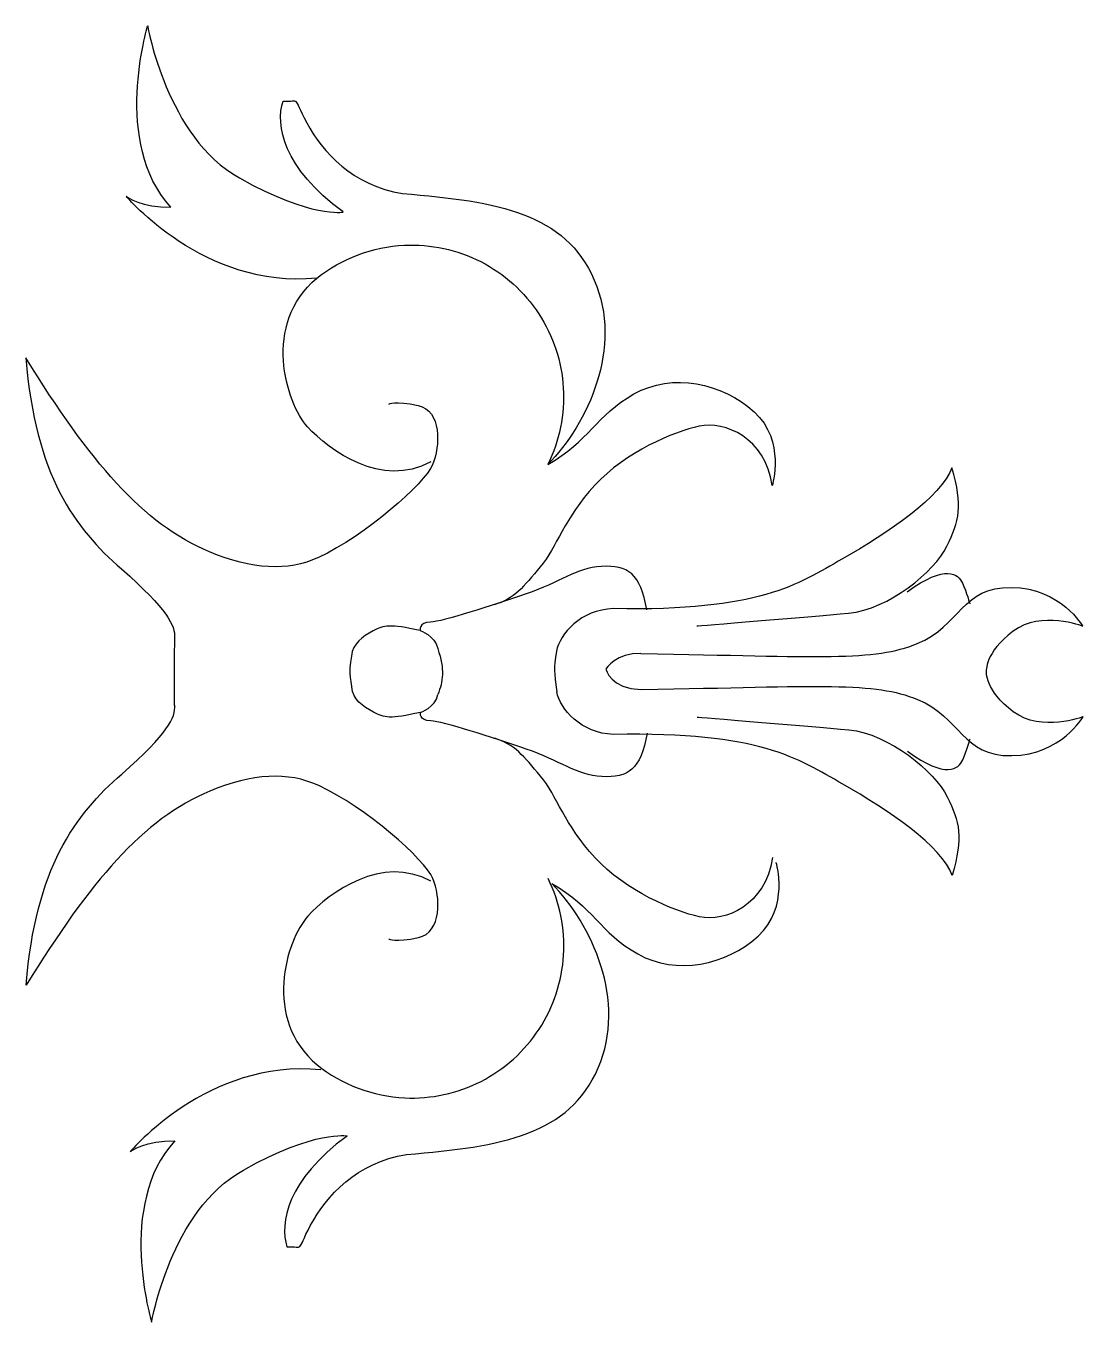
# Model space of a CAD drawing. Header units: millimetres. Extents: x 3734.5 to 3804.1, y 1609.7 to 1695.1.
import ezdxf

# ---------------------------------------------------------------- set-up
doc = ezdxf.new("R2010")
doc.units = ezdxf.units.MM
doc.layers.add('LAYER_1', color=7, linetype='Continuous')

msp = doc.modelspace()

# ---------------------------------------------------------------- linework, layer by layer
at = {"layer": 'LAYER_1', "color": 7}
for points in [[(3744.023, 1683.156), (3740.139, 1687.338), (3742.494, 1695.092), (3742.494, 1695.092)], [(3742.494, 1695.092), (3742.494, 1695.092), (3743.737, 1687.753), (3748.54, 1685.073)], [(3755.372, 1682.832), (3751.387, 1685.765), (3750.925, 1688.563), (3751.413, 1690.136)], [(3751.413, 1690.136), (3752.617, 1690.061), (3751.967, 1690.599), (3752.973, 1688.709)], [(3752.973, 1688.709), (3753.979, 1686.82), (3756.035, 1684.548), (3759.287, 1684.05)], [(3748.54, 1685.073), (3753.342, 1682.393), (3755.372, 1682.832), (3755.372, 1682.832)], [(3753.636, 1678.47), (3746.189, 1677.746), (3741.083, 1683.864), (3741.083, 1683.864)], [(3741.083, 1683.864), (3741.083, 1683.864), (3742.133, 1683.073), (3744.023, 1683.156)], [(3759.287, 1684.05), (3765.668, 1683.532), (3770.009, 1682.745), (3771.925, 1678.346)], [(3753.636, 1678.47), (3755.272, 1679.776), (3757.326, 1680.549), (3759.417, 1680.647)], [(3759.417, 1680.647), (3761.149, 1680.728), (3762.901, 1680.349), (3764.445, 1679.56)], [(3764.445, 1679.56), (3765.989, 1678.771), (3767.322, 1677.574), (3768.272, 1676.122)], [(3753.026, 1668.68), (3751.598, 1670.253), (3750.038, 1675.466), (3753.636, 1678.47)], [(3771.925, 1678.346), (3773.841, 1673.947), (3771.51, 1668.867), (3768.868, 1666.197)], [(3768.272, 1676.122), (3769.221, 1674.671), (3769.784, 1672.97), (3769.888, 1671.239)], [(3746.577, 1660.435), (3742.167, 1662.254), (3738.659, 1666.443), (3734.467, 1673.213)], [(3734.467, 1673.213), (3735.071, 1665.52), (3737.694, 1661.983), (3740.761, 1659.311)], [(3774.542, 1670.84), (3777.064, 1672.27), (3780.373, 1671.579), (3782.464, 1669.666)], [(3769.888, 1671.239), (3769.992, 1669.508), (3769.637, 1667.752), (3768.868, 1666.197)], [(3768.868, 1666.197), (3771.603, 1667.745), (3772.02, 1669.409), (3774.542, 1670.84)], [(3758.378, 1670.17), (3758.378, 1670.17), (3758.778, 1670.427), (3760.321, 1670.087)], [(3760.321, 1670.087), (3761.863, 1669.747), (3761.784, 1667.411), (3761.27, 1666.182)], [(3782.464, 1669.666), (3784.556, 1667.753), (3783.655, 1664.808), (3783.655, 1664.808)], [(3783.655, 1664.808), (3783.192, 1667.967), (3780.543, 1669.069), (3778.851, 1668.714)], [(3761.145, 1666.368), (3757.929, 1664.605), (3754.454, 1667.107), (3753.026, 1668.68)], [(3778.851, 1668.714), (3777.159, 1668.358), (3773.987, 1667.022), (3771.962, 1664.825)], [(3761.27, 1666.182), (3760.755, 1664.953), (3756.845, 1661.499), (3753.752, 1660.072)], [(3795.491, 1665.985), (3794.857, 1664.079), (3791.265, 1661.676), (3788.289, 1659.977)], [(3795.168, 1660.815), (3795.982, 1662.486), (3796.255, 1663.436), (3795.491, 1665.985)], [(3771.962, 1664.825), (3769.936, 1662.627), (3769.453, 1660.746), (3768.367, 1659.445)], [(3753.752, 1660.072), (3751.713, 1659.131), (3749.386, 1659.276), (3746.577, 1660.435)], [(3788.68, 1656.399), (3791.346, 1656.656), (3794.354, 1659.144), (3795.168, 1660.815)], [(3768.367, 1659.445), (3767.282, 1658.145), (3766.623, 1657.331), (3765.336, 1656.948)], [(3772.415, 1659.478), (3770.693, 1659.383), (3769.67, 1658.419), (3767.429, 1657.668)], [(3775.39, 1656.611), (3774.981, 1659.021), (3774.137, 1659.573), (3772.415, 1659.478)], [(3788.289, 1659.977), (3785.313, 1658.277), (3782.852, 1656.517), (3773.183, 1656.696)], [(3792.545, 1657.813), (3795.117, 1659.664), (3795.931, 1658.982), (3796.198, 1658.378)], [(3740.761, 1659.311), (3743.828, 1656.639), (3744.312, 1655.576), (3744.263, 1654.782)], [(3793.209, 1654.393), (3796.068, 1655.561), (3796.142, 1658.154), (3799.423, 1658.098)], [(3796.198, 1658.378), (3796.466, 1657.774), (3796.683, 1657.009), (3796.683, 1657.009)], [(3799.423, 1658.098), (3802.704, 1658.043), (3804.127, 1655.533), (3804.127, 1655.533)], [(3767.429, 1657.668), (3765.189, 1656.918), (3761.902, 1655.827), (3761.129, 1655.808)], [(3773.183, 1656.696), (3771.049, 1656.644), (3769.632, 1655.011), (3769.441, 1653.897)], [(3778.689, 1655.561), (3778.689, 1655.561), (3786.015, 1656.142), (3788.68, 1656.399)], [(3804.127, 1655.533), (3804.127, 1655.533), (3801.399, 1656.595), (3799.529, 1655.209)], [(3757.354, 1655.226), (3756.629, 1654.843), (3756.014, 1654.404), (3755.922, 1653.57)], [(3760.448, 1655.25), (3758.44, 1655.705), (3758.079, 1655.61), (3757.354, 1655.226)], [(3761.129, 1655.808), (3760.355, 1655.788), (3760.448, 1655.25), (3760.448, 1655.25)], [(3760.448, 1655.25), (3760.448, 1655.25), (3761.423, 1654.934), (3761.608, 1654.069)], [(3799.529, 1655.209), (3797.659, 1653.823), (3797.758, 1652.526), (3797.758, 1652.526)], [(3744.263, 1650.323), (3744.237, 1652.749), (3744.282, 1654.778), (3744.282, 1654.778)], [(3774.997, 1653.75), (3787.027, 1653.515), (3790.351, 1653.224), (3793.209, 1654.393)], [(3755.922, 1653.57), (3755.687, 1652.489), (3755.941, 1651.539), (3755.941, 1651.539)], [(3761.608, 1654.069), (3762.097, 1652.651), (3761.948, 1651.923), (3761.626, 1651.04)], [(3769.441, 1653.897), (3769.245, 1652.664), (3769.283, 1652.617), (3769.46, 1651.212)], [(3774.997, 1653.75), (3773.398, 1653.816), (3772.696, 1652.717), (3772.696, 1652.717)], [(3772.696, 1652.717), (3772.696, 1652.717), (3772.997, 1651.39), (3775.015, 1651.359)], [(3799.548, 1649.9), (3797.677, 1651.286), (3797.777, 1652.583), (3797.777, 1652.583)], [(3775.015, 1651.359), (3787.045, 1651.594), (3790.37, 1651.885), (3793.228, 1650.716)], [(3757.373, 1649.883), (3756.648, 1650.266), (3756.033, 1650.705), (3755.941, 1651.539)], [(3760.466, 1649.859), (3760.466, 1649.859), (3761.442, 1650.175), (3761.626, 1651.04)], [(3773.202, 1648.413), (3771.068, 1648.465), (3769.651, 1650.098), (3769.46, 1651.212)], [(3740.78, 1645.798), (3743.847, 1648.47), (3744.33, 1649.533), (3744.282, 1650.327)], [(3793.228, 1650.716), (3796.086, 1649.548), (3796.161, 1646.955), (3799.442, 1647.011)], [(3760.466, 1649.859), (3758.458, 1649.404), (3758.098, 1649.499), (3757.373, 1649.883)], [(3761.147, 1649.301), (3760.374, 1649.321), (3760.466, 1649.859), (3760.466, 1649.859)], [(3767.448, 1647.441), (3765.207, 1648.192), (3761.921, 1649.282), (3761.147, 1649.301)], [(3778.707, 1649.548), (3778.707, 1649.548), (3786.033, 1648.967), (3788.699, 1648.71)], [(3799.442, 1647.011), (3802.723, 1647.066), (3804.146, 1649.576), (3804.146, 1649.576)], [(3804.146, 1649.576), (3804.146, 1649.576), (3801.418, 1648.514), (3799.548, 1649.9)], [(3775.408, 1648.498), (3775, 1646.088), (3774.156, 1645.536), (3772.434, 1645.631)], [(3788.308, 1645.132), (3785.331, 1646.832), (3782.871, 1648.592), (3773.202, 1648.413)], [(3788.699, 1648.71), (3791.365, 1648.453), (3794.372, 1645.965), (3795.186, 1644.294)], [(3768.386, 1645.664), (3767.301, 1646.964), (3766.642, 1647.778), (3765.354, 1648.162)], [(3772.434, 1645.631), (3770.711, 1645.726), (3769.689, 1646.69), (3767.448, 1647.441)], [(3796.217, 1646.731), (3796.484, 1647.335), (3796.702, 1648.1), (3796.702, 1648.1)], [(3792.563, 1647.296), (3795.136, 1645.445), (3795.95, 1646.127), (3796.217, 1646.731)], [(3734.486, 1631.896), (3735.09, 1639.589), (3737.713, 1643.126), (3740.78, 1645.798)], [(3753.77, 1645.037), (3751.732, 1645.978), (3749.405, 1645.833), (3746.595, 1644.674)], [(3761.288, 1638.927), (3760.774, 1640.156), (3756.864, 1643.61), (3753.77, 1645.037)], [(3771.98, 1640.284), (3769.955, 1642.482), (3769.471, 1644.363), (3768.386, 1645.664)], [(3795.509, 1639.124), (3794.876, 1641.03), (3791.284, 1643.433), (3788.308, 1645.132)], [(3746.595, 1644.674), (3742.186, 1642.855), (3738.678, 1638.666), (3734.486, 1631.896)], [(3795.186, 1644.294), (3796, 1642.623), (3796.274, 1641.673), (3795.509, 1639.124)], [(3761.164, 1638.741), (3757.948, 1640.504), (3754.472, 1638.002), (3753.044, 1636.429)], [(3778.87, 1636.395), (3777.178, 1636.751), (3774.006, 1638.087), (3771.98, 1640.284)], [(3783.674, 1640.301), (3783.211, 1637.142), (3780.561, 1636.04), (3778.87, 1636.395)], [(3782.725, 1635.116), (3784.816, 1637.029), (3783.916, 1639.973), (3783.916, 1639.973)], [(3760.339, 1635.022), (3761.881, 1635.362), (3761.802, 1637.698), (3761.288, 1638.927)], [(3769.907, 1633.87), (3770.011, 1635.601), (3769.656, 1637.357), (3768.887, 1638.912)], [(3772.186, 1626.435), (3774.101, 1630.834), (3771.771, 1635.914), (3769.129, 1638.584)], [(3769.129, 1638.584), (3771.863, 1637.036), (3772.281, 1635.372), (3774.803, 1633.942)], [(3753.044, 1636.429), (3751.616, 1634.856), (3750.056, 1629.643), (3753.655, 1626.639)], [(3758.397, 1634.939), (3758.397, 1634.939), (3758.797, 1634.682), (3760.339, 1635.022)], [(3774.803, 1633.942), (3777.325, 1632.511), (3780.633, 1633.203), (3782.725, 1635.116)], [(3768.29, 1628.987), (3769.239, 1630.438), (3769.803, 1632.139), (3769.907, 1633.87)], [(3764.464, 1625.549), (3766.008, 1626.338), (3767.341, 1627.535), (3768.29, 1628.987)], [(3753.897, 1626.311), (3746.45, 1627.036), (3741.344, 1620.917), (3741.344, 1620.917)], [(3753.655, 1626.639), (3755.291, 1625.333), (3757.345, 1624.56), (3759.436, 1624.462)], [(3759.547, 1620.732), (3765.929, 1621.25), (3770.27, 1622.036), (3772.186, 1626.435)], [(3759.436, 1624.462), (3761.168, 1624.381), (3762.92, 1624.76), (3764.464, 1625.549)], [(3748.8, 1619.708), (3753.603, 1622.388), (3755.633, 1621.949), (3755.633, 1621.949)], [(3755.633, 1621.949), (3751.647, 1619.016), (3751.186, 1616.218), (3751.674, 1614.645)], [(3744.283, 1621.625), (3740.399, 1617.443), (3742.754, 1609.689), (3742.754, 1609.689)], [(3741.344, 1620.917), (3741.344, 1620.917), (3742.394, 1621.708), (3744.283, 1621.625)], [(3753.234, 1616.072), (3754.24, 1617.961), (3756.296, 1620.234), (3759.547, 1620.732)], [(3742.754, 1609.689), (3742.754, 1609.689), (3743.998, 1617.028), (3748.8, 1619.708)], [(3751.674, 1614.645), (3752.878, 1614.72), (3752.227, 1614.183), (3753.234, 1616.072)]]:
    msp.add_open_spline(points, degree=3, dxfattribs=at)

doc.saveas('drawing.dxf')
